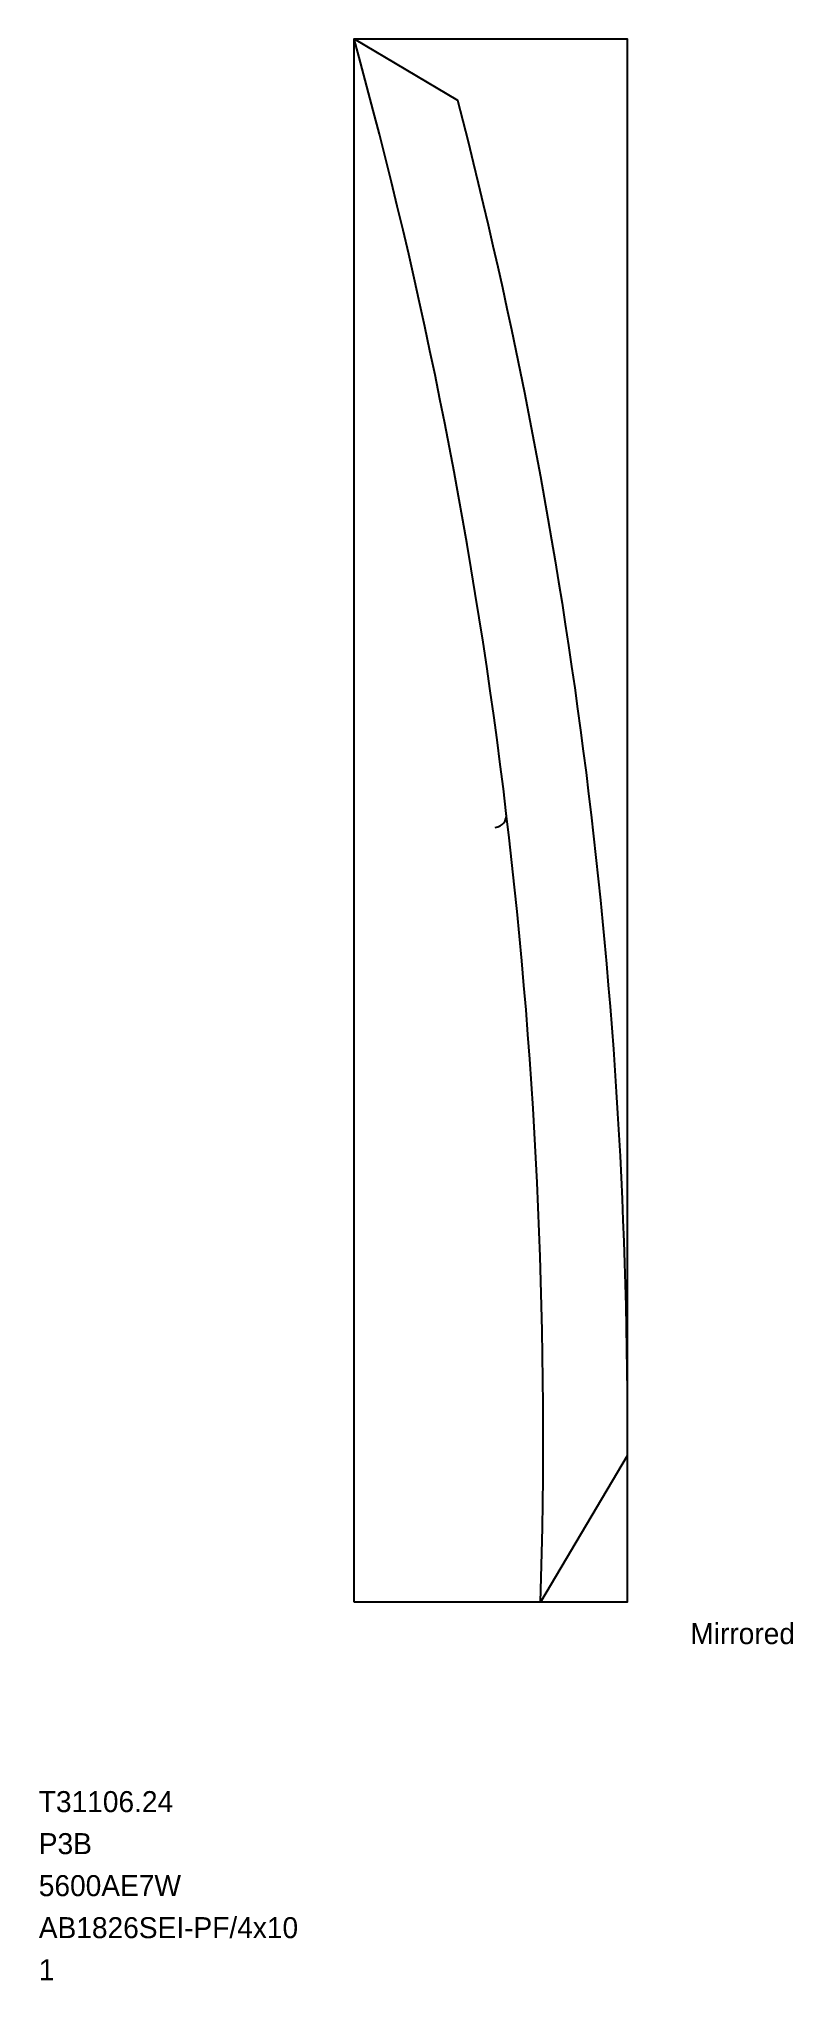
# Model space of a CAD drawing. Header units: metres. Extents: x -7.5 to 10.4, y -9 to 37.2.
import ezdxf

# ---------------------------------------------------------------- set-up
doc = ezdxf.new("R2010")
doc.units = ezdxf.units.M

msp = doc.modelspace()

# ---------------------------------------------------------------- linework, layer by layer
at = {"layer": 'BORDER_Z0P04', "color": 7}
msp.add_lwpolyline([(0, 0), (0, 37.2101), (6.4992, 37.2101), (6.4992, 0)], close=True, dxfattribs=at)
at = {"layer": 'ROUTE_Z0P25LT130RAMP', "color": 3}
msp.add_lwpolyline([(3.359949, 18.439053, 0.414213562), (3.622324, 18.772463, 0.037682867), (0, 37.2101), (2.459951, 35.751861, -0.064371316), (6.499153, 3.479912), (4.436294, 0.000006, 0.037682867), (3.622324, 18.772463)], format="xyb", dxfattribs=at)

# ---------------------------------------------------------------- texts
at = {"layer": 'DESCRIPTION', "color": 1}
msp.add_text('P3B', height=0.5, dxfattribs=at).set_placement((-7.5, -6))
at = {"layer": 'FILENAME', "color": 1}
msp.add_text('5600AE7W', height=0.5, dxfattribs=at).set_placement((-7.5, -7))
at = {"layer": 'ITEMNUMBER', "color": 1}
msp.add_text('T31106.24', height=0.5, dxfattribs=at).set_placement((-7.5, -5))
at = {"layer": 'MATERIALNAME', "color": 1}
msp.add_text('AB1826SEI-PF/4x10', height=0.5, dxfattribs=at).set_placement((-7.5, -8))
at = {"layer": 'Qty', "color": 1}
msp.add_text('1', height=0.5, dxfattribs=at).set_placement((-7.5, -9))
at = {"layer": 'RUNFIELD', "color": 1}
msp.add_text('Mirrored', height=0.5, dxfattribs=at).set_placement((8, -1))

doc.saveas('drawing.dxf')
